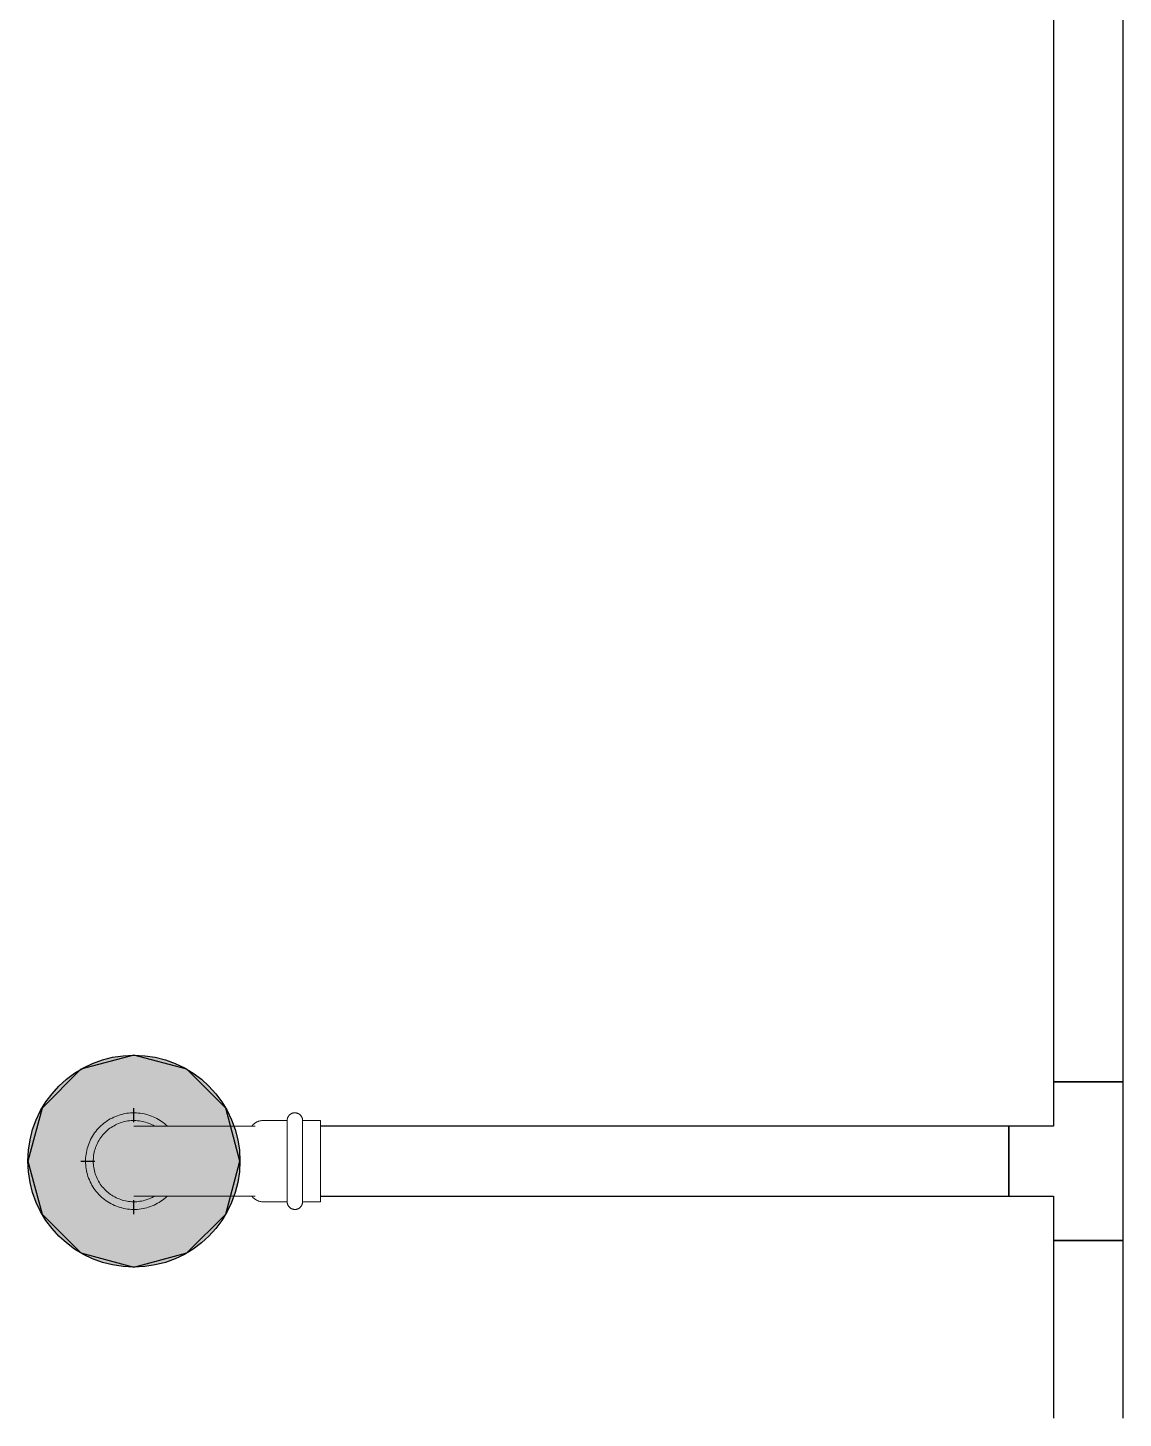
# Model space of a CAD drawing. Header units: inches. Extents: x -3327 to -1, y 8 to 1328.
# Drawn here: x -1633.63 to -1612.97, y 139.52 to 165.75 of the extents above; entities that cross this region are included whole.
import ezdxf

# ---------------------------------------------------------------- set-up
doc = ezdxf.new("R2010")
doc.units = ezdxf.units.IN
doc.header["$MEASUREMENT"] = 0
doc.layers.add('P-PIPE', color=3, linetype='Continuous', lineweight=9)
doc.layers.add('X - REF - FP', color=7, linetype='Continuous', true_color=0xb90000)

# ---------------------------------------------------------------- blocks, each defined once
blk = doc.blocks.new('Victaulic-VicPress316-Elbow 90-45deg Style P568_P571 - Standard-V2-SECOND LEVEL')
at = {"layer": 'P-PIPE'}
for p, q in [((-3203.704, 731.097), (-3203.704, 730.203)), ((-3202.389, 730.206), (-3202.389, 731.097)), ((-3203.813, 730.051), (-3203.813, 729.6)), ((-3202.28, 729.6), (-3202.28, 730.051)), ((-3203.046, 729.6), (-3203.813, 729.6)), ((-3202.28, 729.6), (-3203.046, 729.6)), ((-3203.813, 729.309), (-3203.813, 728.97)), ((-3203.046, 729.309), (-3203.813, 729.309)), ((-3202.28, 729.309), (-3203.046, 729.309)), ((-3202.28, 728.97), (-3202.28, 729.309)), ((-3203.813, 728.97), (-3203.046, 728.97)), ((-3203.046, 728.97), (-3202.28, 728.97))]:
    blk.add_line(p, q, dxfattribs=at)
at = {"layer": 'P-PIPE', "flags": 128}
for points in [[(-3203.046, 733.402), (-3203.083, 733.401), (-3203.119, 733.399), (-3203.155, 733.395), (-3203.191, 733.39), (-3203.227, 733.384), (-3203.263, 733.376), (-3203.298, 733.366), (-3203.333, 733.356), (-3203.367, 733.344), (-3203.401, 733.33), (-3203.434, 733.315), (-3203.467, 733.299), (-3203.499, 733.281), (-3203.53, 733.263), (-3203.561, 733.243), (-3203.591, 733.222), (-3203.619, 733.199), (-3203.647, 733.176), (-3203.674, 733.151), (-3203.7, 733.125), (-3203.725, 733.099), (-3203.749, 733.071), (-3203.772, 733.043), (-3203.793, 733.013), (-3203.813, 732.983), (-3203.833, 732.952), (-3203.85, 732.92), (-3203.867, 732.887), (-3203.882, 732.854), (-3203.896, 732.82), (-3203.909, 732.786), (-3203.92, 732.751), (-3203.93, 732.716), (-3203.938, 732.681), (-3203.945, 732.645), (-3203.95, 732.609), (-3203.954, 732.573), (-3203.957, 732.536), (-3203.958, 732.5), (-3203.958, 732.463), (-3203.956, 732.427), (-3203.953, 732.391), (-3203.948, 732.354), (-3203.942, 732.318), (-3203.934, 732.283), (-3203.925, 732.247), (-3203.915, 732.212), (-3203.903, 732.178), (-3203.89, 732.144), (-3203.875, 732.11), (-3203.859, 732.078), (-3203.842, 732.045), (-3203.824, 732.014), (-3203.804, 731.983), (-3203.783, 731.953), (-3203.761, 731.924), (-3203.738, 731.896), (-3203.714, 731.869)], [(-3203.046, 733.257), (-3203.077, 733.256), (-3203.107, 733.254), (-3203.138, 733.251), (-3203.168, 733.247), (-3203.198, 733.241), (-3203.228, 733.235), (-3203.258, 733.227), (-3203.287, 733.218), (-3203.316, 733.207), (-3203.345, 733.196), (-3203.373, 733.183), (-3203.4, 733.17), (-3203.427, 733.155), (-3203.453, 733.139), (-3203.479, 733.123), (-3203.504, 733.105), (-3203.528, 733.086), (-3203.551, 733.066), (-3203.574, 733.046), (-3203.596, 733.024), (-3203.617, 733.002), (-3203.637, 732.978), (-3203.656, 732.954), (-3203.674, 732.93), (-3203.691, 732.904), (-3203.707, 732.878), (-3203.722, 732.851), (-3203.736, 732.824), (-3203.749, 732.796), (-3203.76, 732.768), (-3203.771, 732.739), (-3203.78, 732.71), (-3203.789, 732.68), (-3203.796, 732.65), (-3203.801, 732.62), (-3203.806, 732.59), (-3203.809, 732.559), (-3203.812, 732.529), (-3203.812, 732.498), (-3203.812, 732.468), (-3203.811, 732.437), (-3203.808, 732.406), (-3203.804, 732.376), (-3203.799, 732.346), (-3203.792, 732.316), (-3203.785, 732.286), (-3203.776, 732.257), (-3203.766, 732.228), (-3203.755, 732.199), (-3203.743, 732.171), (-3203.73, 732.143), (-3203.715, 732.116), (-3203.704, 732.096)], [(-3202.389, 731.858), (-3202.367, 731.881), (-3202.343, 731.909), (-3202.32, 731.937), (-3202.299, 731.967), (-3202.279, 731.997), (-3202.26, 732.028), (-3202.242, 732.06), (-3202.225, 732.093), (-3202.21, 732.126), (-3202.196, 732.16), (-3202.183, 732.194), (-3202.172, 732.229), (-3202.163, 732.264), (-3202.154, 732.299), (-3202.147, 732.335), (-3202.142, 732.371), (-3202.138, 732.407), (-3202.135, 732.444), (-3202.134, 732.48), (-3202.134, 732.517), (-3202.136, 732.553), (-3202.139, 732.589), (-3202.144, 732.626), (-3202.15, 732.662), (-3202.158, 732.697), (-3202.167, 732.733), (-3202.177, 732.768), (-3202.189, 732.802), (-3202.202, 732.836), (-3202.217, 732.87), (-3202.233, 732.902), (-3202.25, 732.935), (-3202.268, 732.966), (-3202.288, 732.997), (-3202.309, 733.027), (-3202.331, 733.056), (-3202.354, 733.084), (-3202.378, 733.111), (-3202.404, 733.137), (-3202.43, 733.163), (-3202.457, 733.187), (-3202.486, 733.21), (-3202.515, 733.231), (-3202.545, 733.252), (-3202.576, 733.271), (-3202.608, 733.29), (-3202.64, 733.307), (-3202.673, 733.322), (-3202.706, 733.336), (-3202.741, 733.349), (-3202.775, 733.361), (-3202.81, 733.371), (-3202.846, 733.38), (-3202.881, 733.387), (-3202.917, 733.393), (-3202.954, 733.397), (-3202.99, 733.4), (-3203.026, 733.402), (-3203.046, 733.402)], [(-3202.385, 732.102), (-3202.37, 732.129), (-3202.356, 732.156), (-3202.343, 732.184), (-3202.332, 732.212), (-3202.321, 732.241), (-3202.312, 732.27), (-3202.304, 732.3), (-3202.297, 732.33), (-3202.291, 732.36), (-3202.286, 732.39), (-3202.283, 732.421), (-3202.281, 732.451), (-3202.28, 732.482), (-3202.28, 732.512), (-3202.281, 732.543), (-3202.284, 732.574), (-3202.288, 732.604), (-3202.293, 732.634), (-3202.3, 732.664), (-3202.307, 732.694), (-3202.316, 732.723), (-3202.326, 732.752), (-3202.337, 732.781), (-3202.349, 732.809), (-3202.362, 732.837), (-3202.377, 732.864), (-3202.392, 732.89), (-3202.409, 732.916), (-3202.426, 732.941), (-3202.445, 732.966), (-3202.464, 732.989), (-3202.485, 733.012), (-3202.506, 733.034), (-3202.528, 733.055), (-3202.551, 733.075), (-3202.575, 733.095), (-3202.6, 733.113), (-3202.625, 733.13), (-3202.651, 733.147), (-3202.677, 733.162), (-3202.705, 733.176), (-3202.732, 733.189), (-3202.761, 733.201), (-3202.789, 733.212), (-3202.818, 733.222), (-3202.848, 733.23), (-3202.878, 733.238), (-3202.908, 733.244), (-3202.938, 733.249), (-3202.968, 733.253), (-3202.999, 733.255), (-3203.029, 733.256), (-3203.046, 733.257)], [(-3203.704, 732.49), (-3203.704, 732.489), (-3203.704, 732.486), (-3203.704, 732.48), (-3203.704, 732.472), (-3203.704, 732.462), (-3203.704, 732.45), (-3203.704, 732.436), (-3203.704, 732.419), (-3203.704, 732.401), (-3203.704, 732.38), (-3203.704, 732.357), (-3203.704, 732.333), (-3203.704, 732.306), (-3203.704, 732.277), (-3203.704, 732.247), (-3203.704, 732.214), (-3203.704, 732.18), (-3203.704, 732.144), (-3203.704, 732.107), (-3203.704, 732.068), (-3203.704, 732.027), (-3203.704, 731.985), (-3203.704, 731.941), (-3203.704, 731.896), (-3203.704, 731.85), (-3203.704, 731.802), (-3203.704, 731.754), (-3203.704, 731.704), (-3203.704, 731.653), (-3203.704, 731.602), (-3203.704, 731.549), (-3203.704, 731.496), (-3203.704, 731.443), (-3203.704, 731.388), (-3203.704, 731.334), (-3203.704, 731.279), (-3203.704, 731.223), (-3203.704, 731.168), (-3203.704, 731.112), (-3203.704, 731.097)], [(-3202.389, 731.097), (-3202.389, 731.153), (-3202.389, 731.208), (-3202.389, 731.264), (-3202.389, 731.319), (-3202.389, 731.374), (-3202.389, 731.428), (-3202.389, 731.482), (-3202.389, 731.535), (-3202.389, 731.588), (-3202.389, 731.639), (-3202.389, 731.69), (-3202.389, 731.74), (-3202.389, 731.789), (-3202.389, 731.837), (-3202.389, 731.884), (-3202.389, 731.929), (-3202.389, 731.973), (-3202.389, 732.016), (-3202.389, 732.057), (-3202.389, 732.096), (-3202.389, 732.134), (-3202.389, 732.171), (-3202.389, 732.205), (-3202.389, 732.238), (-3202.389, 732.269), (-3202.389, 732.298), (-3202.389, 732.326), (-3202.389, 732.351), (-3202.389, 732.374), (-3202.389, 732.395), (-3202.389, 732.414), (-3202.389, 732.432), (-3202.389, 732.446), (-3202.389, 732.459), (-3202.389, 732.47), (-3202.389, 732.478), (-3202.389, 732.484), (-3202.389, 732.488), (-3202.389, 732.49), (-3202.389, 732.49)], [(-3203.813, 730.051), (-3203.812, 730.062), (-3203.812, 730.073), (-3203.811, 730.084), (-3203.809, 730.094), (-3203.807, 730.105), (-3203.805, 730.116), (-3203.802, 730.126), (-3203.799, 730.137), (-3203.795, 730.147), (-3203.791, 730.157), (-3203.787, 730.167), (-3203.782, 730.177), (-3203.777, 730.186), (-3203.771, 730.196), (-3203.765, 730.205), (-3203.759, 730.214), (-3203.752, 730.222), (-3203.745, 730.231), (-3203.738, 730.239), (-3203.73, 730.246), (-3203.722, 730.254), (-3203.714, 730.261), (-3203.705, 730.268), (-3203.704, 730.269)], [(-3202.389, 730.269), (-3202.38, 730.262), (-3202.372, 730.255), (-3202.364, 730.248), (-3202.356, 730.24), (-3202.348, 730.232), (-3202.341, 730.224), (-3202.335, 730.215), (-3202.328, 730.207), (-3202.322, 730.197), (-3202.317, 730.188), (-3202.311, 730.179), (-3202.306, 730.169), (-3202.302, 730.159), (-3202.298, 730.149), (-3202.294, 730.139), (-3202.291, 730.128), (-3202.288, 730.118), (-3202.285, 730.107), (-3202.283, 730.096), (-3202.282, 730.086), (-3202.281, 730.075), (-3202.28, 730.064), (-3202.28, 730.053), (-3202.28, 730.051)], [(-3203.813, 729.309), (-3203.818, 729.309), (-3203.824, 729.309), (-3203.83, 729.31), (-3203.836, 729.31), (-3203.841, 729.311), (-3203.847, 729.313), (-3203.853, 729.314), (-3203.858, 729.316), (-3203.864, 729.318), (-3203.869, 729.32), (-3203.875, 729.322), (-3203.88, 729.325), (-3203.885, 729.328), (-3203.89, 729.331), (-3203.895, 729.334), (-3203.899, 729.337), (-3203.904, 729.341), (-3203.908, 729.345), (-3203.913, 729.349), (-3203.917, 729.353), (-3203.921, 729.357), (-3203.925, 729.361), (-3203.928, 729.366), (-3203.932, 729.371), (-3203.935, 729.375), (-3203.938, 729.38), (-3203.941, 729.385), (-3203.944, 729.391), (-3203.946, 729.396), (-3203.948, 729.401), (-3203.95, 729.407), (-3203.952, 729.412), (-3203.953, 729.418), (-3203.955, 729.424), (-3203.956, 729.429), (-3203.957, 729.435), (-3203.957, 729.441), (-3203.958, 729.447), (-3203.958, 729.452), (-3203.958, 729.458), (-3203.958, 729.464), (-3203.957, 729.47), (-3203.956, 729.476), (-3203.955, 729.481), (-3203.954, 729.487), (-3203.953, 729.493), (-3203.951, 729.498), (-3203.949, 729.504), (-3203.947, 729.509), (-3203.945, 729.515), (-3203.942, 729.52), (-3203.94, 729.525), (-3203.937, 729.53), (-3203.934, 729.535), (-3203.93, 729.54), (-3203.927, 729.544), (-3203.923, 729.549), (-3203.919, 729.553), (-3203.915, 729.557), (-3203.911, 729.561), (-3203.906, 729.565), (-3203.902, 729.569), (-3203.897, 729.572), (-3203.892, 729.576), (-3203.888, 729.579), (-3203.882, 729.582), (-3203.877, 729.584), (-3203.872, 729.587), (-3203.867, 729.589), (-3203.861, 729.591), (-3203.856, 729.593), (-3203.85, 729.595), (-3203.845, 729.596), (-3203.839, 729.597), (-3203.833, 729.598), (-3203.827, 729.599), (-3203.821, 729.599), (-3203.816, 729.599), (-3203.813, 729.6)], [(-3203.046, 729.6), (-3203.077, 729.6), (-3203.107, 729.6), (-3203.138, 729.6), (-3203.168, 729.6), (-3203.198, 729.6), (-3203.228, 729.6), (-3203.258, 729.6), (-3203.287, 729.6), (-3203.316, 729.6), (-3203.345, 729.6), (-3203.373, 729.6), (-3203.4, 729.6), (-3203.427, 729.6), (-3203.453, 729.6), (-3203.479, 729.6), (-3203.504, 729.6), (-3203.528, 729.6), (-3203.551, 729.6), (-3203.574, 729.6), (-3203.596, 729.6), (-3203.617, 729.6), (-3203.637, 729.6), (-3203.656, 729.6), (-3203.674, 729.6), (-3203.691, 729.6), (-3203.707, 729.6), (-3203.722, 729.6), (-3203.736, 729.6), (-3203.749, 729.6), (-3203.76, 729.6), (-3203.771, 729.6), (-3203.78, 729.6), (-3203.789, 729.6), (-3203.796, 729.6), (-3203.801, 729.6), (-3203.806, 729.6), (-3203.809, 729.6), (-3203.812, 729.6), (-3203.812, 729.6), (-3203.813, 729.6)], [(-3203.813, 729.6), (-3203.812, 729.6), (-3203.81, 729.6), (-3203.807, 729.6), (-3203.803, 729.6), (-3203.797, 729.6), (-3203.791, 729.6), (-3203.783, 729.6), (-3203.774, 729.6)], [(-3202.28, 729.6), (-3202.28, 729.6), (-3202.282, 729.6), (-3202.285, 729.6), (-3202.289, 729.6), (-3202.295, 729.6), (-3202.302, 729.6), (-3202.309, 729.6), (-3202.318, 729.6), (-3202.329, 729.6), (-3202.34, 729.6), (-3202.353, 729.6), (-3202.366, 729.6), (-3202.381, 729.6), (-3202.397, 729.6), (-3202.413, 729.6), (-3202.431, 729.6), (-3202.45, 729.6), (-3202.47, 729.6), (-3202.49, 729.6), (-3202.512, 729.6), (-3202.534, 729.6), (-3202.558, 729.6), (-3202.582, 729.6), (-3202.606, 729.6), (-3202.632, 729.6), (-3202.658, 729.6), (-3202.685, 729.6), (-3202.712, 729.6), (-3202.74, 729.6), (-3202.768, 729.6), (-3202.797, 729.6), (-3202.826, 729.6), (-3202.856, 729.6), (-3202.886, 729.6), (-3202.916, 729.6), (-3202.946, 729.6), (-3202.977, 729.6), (-3203.007, 729.6), (-3203.038, 729.6), (-3203.046, 729.6)], [(-3202.321, 729.6), (-3202.312, 729.6), (-3202.304, 729.6), (-3202.297, 729.6), (-3202.291, 729.6), (-3202.286, 729.6), (-3202.283, 729.6), (-3202.281, 729.6), (-3202.28, 729.6), (-3202.28, 729.6)], [(-3202.28, 729.6), (-3202.274, 729.599), (-3202.268, 729.599), (-3202.262, 729.598), (-3202.256, 729.598), (-3202.251, 729.597), (-3202.245, 729.595), (-3202.239, 729.594), (-3202.234, 729.592), (-3202.228, 729.59), (-3202.223, 729.588), (-3202.218, 729.586), (-3202.212, 729.583), (-3202.207, 729.58), (-3202.202, 729.577), (-3202.197, 729.574), (-3202.193, 729.571), (-3202.188, 729.567), (-3202.184, 729.563), (-3202.179, 729.559), (-3202.175, 729.555), (-3202.171, 729.551), (-3202.167, 729.547), (-3202.164, 729.542), (-3202.16, 729.537), (-3202.157, 729.533), (-3202.154, 729.528), (-3202.151, 729.523), (-3202.149, 729.517), (-3202.146, 729.512), (-3202.144, 729.507), (-3202.142, 729.501), (-3202.14, 729.496), (-3202.139, 729.49), (-3202.137, 729.484), (-3202.136, 729.479), (-3202.135, 729.473), (-3202.135, 729.467), (-3202.134, 729.461), (-3202.134, 729.456), (-3202.134, 729.45), (-3202.134, 729.444), (-3202.135, 729.438), (-3202.136, 729.432), (-3202.137, 729.427), (-3202.138, 729.421), (-3202.139, 729.415), (-3202.141, 729.41), (-3202.143, 729.404), (-3202.145, 729.399), (-3202.147, 729.393), (-3202.15, 729.388), (-3202.152, 729.383), (-3202.155, 729.378), (-3202.159, 729.373), (-3202.162, 729.368), (-3202.165, 729.364), (-3202.169, 729.359), (-3202.173, 729.355), (-3202.177, 729.351), (-3202.181, 729.347), (-3202.186, 729.343), (-3202.19, 729.339), (-3202.195, 729.336), (-3202.2, 729.332), (-3202.205, 729.329), (-3202.21, 729.326), (-3202.215, 729.324), (-3202.22, 729.321), (-3202.225, 729.319), (-3202.231, 729.317), (-3202.236, 729.315), (-3202.242, 729.313), (-3202.248, 729.312), (-3202.253, 729.311), (-3202.259, 729.31), (-3202.265, 729.309), (-3202.271, 729.309), (-3202.276, 729.309), (-3202.28, 729.309)], [(-3203.771, 729.309), (-3203.78, 729.309), (-3203.789, 729.309), (-3203.796, 729.309), (-3203.801, 729.309), (-3203.806, 729.309), (-3203.809, 729.309), (-3203.812, 729.309), (-3203.812, 729.309), (-3203.813, 729.309)], [(-3203.813, 729.309), (-3203.812, 729.309), (-3203.81, 729.309), (-3203.807, 729.309), (-3203.803, 729.309), (-3203.797, 729.309), (-3203.791, 729.309), (-3203.783, 729.309), (-3203.774, 729.309), (-3203.763, 729.309), (-3203.752, 729.309), (-3203.74, 729.309), (-3203.726, 729.309), (-3203.711, 729.309), (-3203.695, 729.309), (-3203.679, 729.309), (-3203.661, 729.309), (-3203.642, 729.309), (-3203.622, 729.309), (-3203.602, 729.309), (-3203.58, 729.309), (-3203.558, 729.309), (-3203.534, 729.309), (-3203.51, 729.309), (-3203.486, 729.309), (-3203.46, 729.309), (-3203.434, 729.309), (-3203.407, 729.309), (-3203.38, 729.309), (-3203.352, 729.309), (-3203.324, 729.309), (-3203.295, 729.309), (-3203.266, 729.309), (-3203.236, 729.309), (-3203.206, 729.309), (-3203.176, 729.309), (-3203.146, 729.309), (-3203.116, 729.309), (-3203.085, 729.309), (-3203.054, 729.309), (-3203.046, 729.309)], [(-3203.046, 729.309), (-3203.015, 729.309), (-3202.985, 729.309), (-3202.954, 729.309), (-3202.924, 729.309), (-3202.894, 729.309), (-3202.864, 729.309), (-3202.834, 729.309), (-3202.805, 729.309), (-3202.776, 729.309), (-3202.748, 729.309), (-3202.72, 729.309), (-3202.692, 729.309), (-3202.665, 729.309), (-3202.639, 729.309), (-3202.613, 729.309), (-3202.588, 729.309), (-3202.564, 729.309), (-3202.541, 729.309), (-3202.518, 729.309), (-3202.496, 729.309), (-3202.475, 729.309), (-3202.455, 729.309), (-3202.436, 729.309), (-3202.418, 729.309), (-3202.401, 729.309), (-3202.385, 729.309), (-3202.37, 729.309), (-3202.356, 729.309), (-3202.343, 729.309), (-3202.332, 729.309), (-3202.321, 729.309), (-3202.312, 729.309), (-3202.304, 729.309), (-3202.297, 729.309), (-3202.291, 729.309), (-3202.286, 729.309), (-3202.283, 729.309), (-3202.281, 729.309), (-3202.28, 729.309), (-3202.28, 729.309)], [(-3202.28, 729.309), (-3202.28, 729.309), (-3202.282, 729.309), (-3202.285, 729.309), (-3202.289, 729.309), (-3202.295, 729.309), (-3202.302, 729.309), (-3202.309, 729.309), (-3202.318, 729.309)]]:
    blk.add_lwpolyline(points, dxfattribs=at)

msp = doc.modelspace()

# ---------------------------------------------------------------- hatches: boundary and pattern name
at = {"layer": 'X - REF - FP'}
h = msp.add_hatch(color=256, dxfattribs=at)
edge = h.paths.add_edge_path(flags=0)
edge.add_arc((-1631.625, 144.365), 2, 0, 360)
msp.add_hatch(color=256, dxfattribs=at).paths.add_polyline_path([(-1631.625, 142.365), (-1630.625, 142.633), (-1629.893, 143.365), (-1629.625, 144.365), (-1629.893, 145.365), (-1630.625, 146.097), (-1631.625, 146.365), (-1632.625, 146.097), (-1633.357, 145.365), (-1633.625, 144.365), (-1633.357, 143.365), (-1632.625, 142.633)], flags=0)

# ---------------------------------------------------------------- linework, layer by layer
for p, q in [((-1614.283, 208.845), (-1614.283, 145.861)), ((-1612.968, 145.861), (-1612.968, 208.845)), ((-1631.625, 146.365), (-1632.625, 146.097)), ((-1630.625, 146.097), (-1631.625, 146.365)), ((-1632.625, 146.097), (-1633.357, 145.365)), ((-1629.893, 145.365), (-1630.625, 146.097)), ((-1612.968, 145.861), (-1614.283, 145.861)), ((-1614.282, 145.861), (-1614.282, 145.022)), ((-1614.282, 145.861), (-1614.26, 145.861)), ((-1614.26, 145.861), (-1614.194, 145.861)), ((-1614.194, 145.861), (-1614.09, 145.861)), ((-1614.09, 145.861), (-1613.954, 145.861)), ((-1613.954, 145.861), (-1613.795, 145.861)), ((-1613.795, 145.861), (-1613.455, 145.861)), ((-1613.455, 145.861), (-1613.296, 145.861)), ((-1613.296, 145.861), (-1613.16, 145.861)), ((-1613.16, 145.861), (-1613.056, 145.861)), ((-1613.056, 145.861), (-1612.99, 145.861)), ((-1612.99, 145.861), (-1612.968, 145.861)), ((-1612.968, 142.869), (-1612.968, 145.861)), ((-1633.357, 145.365), (-1633.625, 144.365)), ((-1631.625, 145.101), (-1631.625, 145.365)), ((-1629.625, 144.365), (-1629.893, 145.365)), ((-1615.121, 145.022), (-1628.105, 145.022)), ((-1615.121, 145.022), (-1615.121, 143.707)), ((-1614.282, 145.022), (-1615.121, 145.022)), ((-1615.121, 145), (-1615.121, 145.022)), ((-1615.121, 144.934), (-1615.121, 145)), ((-1615.121, 144.83), (-1615.121, 144.934)), ((-1615.121, 144.694), (-1615.121, 144.83)), ((-1615.121, 144.535), (-1615.121, 144.694)), ((-1633.625, 144.365), (-1633.357, 143.365)), ((-1632.625, 144.365), (-1632.363, 144.365)), ((-1629.893, 143.365), (-1629.625, 144.365)), ((-1615.121, 144.195), (-1615.121, 144.535)), ((-1615.121, 144.036), (-1615.121, 144.195)), ((-1615.121, 143.9), (-1615.121, 144.036)), ((-1615.121, 143.796), (-1615.121, 143.9)), ((-1615.121, 143.73), (-1615.121, 143.796)), ((-1631.625, 143.365), (-1631.625, 143.629)), ((-1628.105, 143.707), (-1615.121, 143.707)), ((-1615.121, 143.707), (-1615.121, 143.73)), ((-1615.121, 143.707), (-1614.282, 143.707)), ((-1614.282, 143.707), (-1614.282, 142.869)), ((-1633.357, 143.365), (-1632.625, 142.633)), ((-1630.625, 142.633), (-1629.893, 143.365)), ((-1614.283, 142.869), (-1614.283, 139.515)), ((-1614.26, 142.869), (-1614.282, 142.869)), ((-1614.283, 142.869), (-1612.968, 142.869)), ((-1614.194, 142.869), (-1614.26, 142.869)), ((-1614.09, 142.869), (-1614.194, 142.869)), ((-1613.954, 142.869), (-1614.09, 142.869)), ((-1613.795, 142.869), (-1613.954, 142.869)), ((-1613.455, 142.869), (-1613.795, 142.869)), ((-1613.296, 142.869), (-1613.455, 142.869)), ((-1613.16, 142.869), (-1613.296, 142.869)), ((-1613.056, 142.869), (-1613.16, 142.869)), ((-1612.99, 142.869), (-1613.056, 142.869)), ((-1612.968, 142.869), (-1612.99, 142.869)), ((-1612.968, 139.515), (-1612.968, 142.869)), ((-1632.625, 142.633), (-1631.625, 142.365)), ((-1631.625, 142.365), (-1630.625, 142.633))]:
    msp.add_line(p, q, dxfattribs=at)
msp.add_circle((-1631.625, 144.365), 2, dxfattribs=at)

# ---------------------------------------------------------------- block references
at = {"layer": 'X - REF - FP', "rotation": 90}
msp.add_blockref('Victaulic-VicPress316-Elbow 90-45deg Style P568_P571 - Standard-V2-SECOND LEVEL', (-899.135, 3347.411), dxfattribs=at)

doc.saveas('drawing.dxf')
